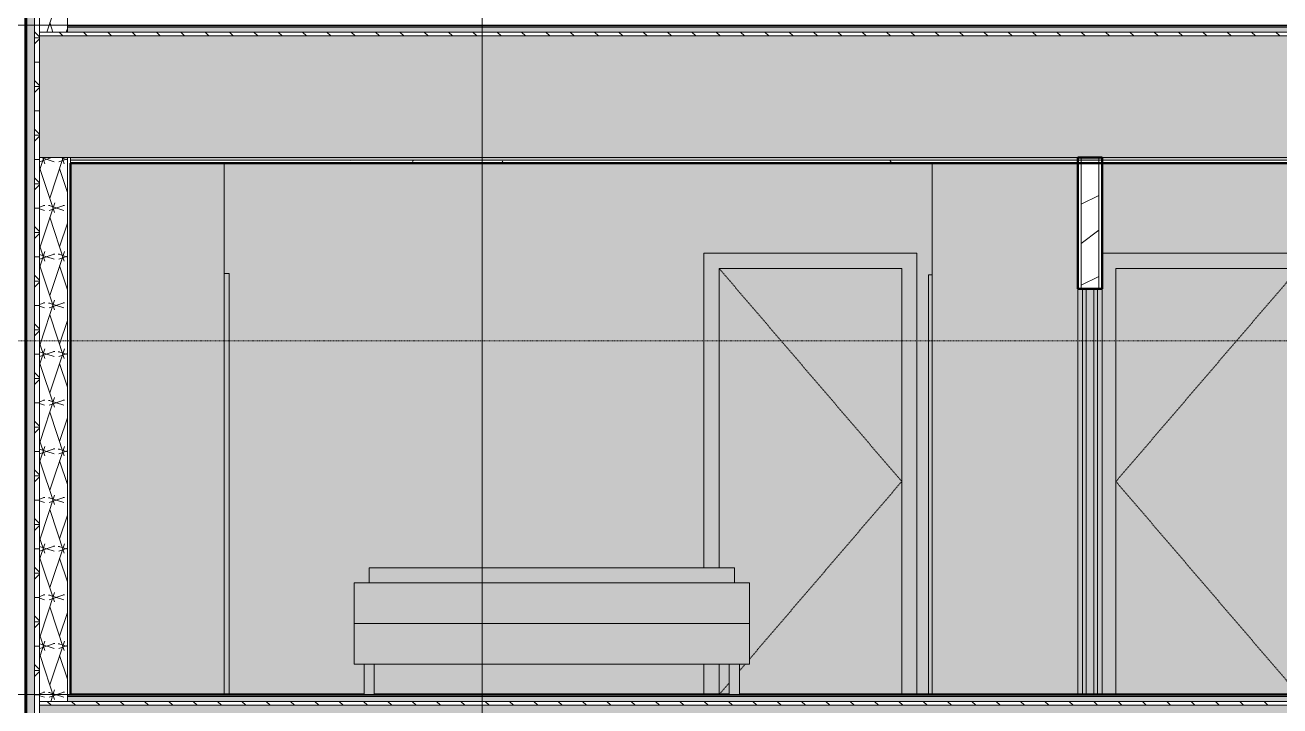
# Model space of a CAD drawing. Header units: inches. Extents: x 1814 to 6957, y -360 to 681.
# Drawn here: x 4886.1 to 5133.5, y 133.7 to 268 of the extents above; entities that cross this region are included whole.
import ezdxf

# ---------------------------------------------------------------- set-up
doc = ezdxf.new("R2010")
doc.units = ezdxf.units.IN
doc.header["$MEASUREMENT"] = 0
for name, pattern in [('Aligning Line 1_8_', [0.25, 0.125, -0.125]), ('Dash 1_16_', [0.125, 0.0625, -0.0625]), ('Grid Line 1_2_', [0.875, 0.5, -0.125, 0.125, -0.125])]:
    doc.linetypes.add(name, pattern=pattern)
for name, color, linetype, lineweight in [('0-4', 7, 'Continuous', 13), ('0-7', 50, 'Continuous', 5), ('A-DOOR-1', 135, 'Continuous', 13), ('A-DOOR-2', 250, 'Dash 1_16_', 9), ('A-DOOR-3', 45, 'Continuous', 13), ('A-DOOR-4', 250, 'Continuous', 9), ('A-DOOR-7', 130, 'Continuous', 20), ('A-DOOR-8', 30, 'Continuous', 9), ('A-DOOR-FRAM-1', 135, 'Continuous', 13), ('A-DOOR-FRAM-2', 250, 'Continuous', 9), ('A-FLOR-7', 192, 'Continuous', 5), ('A-FLOR-8', 192, 'Continuous', 50), ('A-FLOR-LEVL-1', 51, 'Grid Line 1_2_', 9), ('A-FLOR-MCUT', 51, 'Continuous', 13), ('A-FLOR-PATT-2', 8, 'Continuous', 9), ('A-WALL', 113, 'Continuous', 13), ('A-WALL-1', 50, 'Continuous', 5), ('A-WALL-2', 10, 'Continuous', 13), ('A-WALL-3', 7, 'Continuous', 13), ('A-WALL-4', 113, 'Continuous', 5), ('A-WALL-6', 113, 'Continuous', 50), ('A-WALL-7', 8, 'Continuous', 5), ('A-WALL-8', 90, 'Continuous', 50), ('A-WALL-PATT-4', 111, 'Continuous', 9), ('A-WALL-PATT-5', 55, 'Continuous', 9), ('G-ANNO-SYMB', 111, 'Aligning Line 1_8_', 9), ('G-ANNO-SYMB-3', 111, 'Continuous', 9), ('I-FURN-1', 170, 'Continuous', 9), ('I-FURN-2', 250, 'Continuous', 9)]:
    doc.layers.add(name, color=color, linetype=linetype, lineweight=lineweight)
pattern_1 = [(0, (7058.028, 68.768), (15.36, 3.84), [1.267, -10.253, 1.267, -10.253, -61.44]), (0, (7058.028, 68.768), (15.36, 3.84), [-23.04, 1.267, -21.773, 1.267, -10.253, -26.88]), (0, (7058.028, 68.768), (15.36, 3.84), [-57.6, 1.267, -6.413, 1.267, -17.933]), (120, (7063.788, 70.688), (-11.0055376, 11.38215), [1.267, -10.253, 1.267, -10.253, -61.44]), (120, (7063.788, 70.688), (-11.0055376, 11.38215), [-23.04, 1.267, -21.773, 1.267, -10.253, -26.88]), (120, (7063.788, 70.688), (-11.0055376, 11.38215), [-57.6, 1.267, -6.413, 1.267, -17.933]), (240, (7065.708, 78.368), (-4.3544624, -15.22215), [1.267, -10.253, 1.267, -10.253, -61.44]), (240, (7065.708, 78.368), (-4.3544624, -15.22215), [-23.04, 1.267, -21.773, 1.267, -10.253, -26.88]), (240, (7065.708, 78.368), (-4.3544624, -15.22215), [-57.6, 1.267, -6.413, 1.267, -17.933])]
pattern_2 = [(0, (7058.028, 68.768), (0, 4.798), []), (315, (7058.028, 68.768), (4.7984266, 0), [6.786, -6.786]), (45, (7058.028, 68.768), (4.7984266, 0), [6.786, -6.786])]

# ---------------------------------------------------------------- blocks, each defined once
blk = doc.blocks.new('CTR - 2nd Phase_rvt-2-SECTION _ CENTER LOOKING EAST')
at = {"layer": 'A-FLOR-LEVL-1'}
for p, q in [((-4168.71, 268), (-1814.21, 268)), ((-4168.71, 136), (-1814.21, 136))]:
    blk.add_line(p, q, dxfattribs=at)
blk = doc.blocks.new('Single-Flush - 36_ x 84_-V37-SECTION _ CENTER LOOKING EAST')
at = {"layer": 'A-DOOR-1'}
h = blk.add_hatch(color=256, dxfattribs=at)
h.paths.add_polyline_path([(-3723.96, 136), (-3721.96, 136), (-3721.96, 142), (-3723.96, 142), (-3723.96, 137.31)], flags=0)
h.paths.add_polyline_path([(-3719.96, 136), (-3687.96, 136), (-3687.96, 220), (-3723.96, 220), (-3723.96, 161), (-3720.96, 161), (-3720.96, 158), (-3717.96, 158), (-3717.96, 142), (-3719.96, 142), (-3719.96, 137.31)], flags=0)
at = {"layer": 'A-DOOR-FRAM-1'}
h = blk.add_hatch(color=256, dxfattribs=at)
h.paths.add_polyline_path([(-3726.96, 136), (-3723.96, 136), (-3723.96, 142), (-3726.96, 142), (-3726.96, 137.31)], flags=0)
h.paths.add_polyline_path([(-3684.96, 136), (-3684.96, 223), (-3726.96, 223), (-3726.96, 161), (-3723.96, 161), (-3723.96, 220), (-3687.96, 220), (-3687.96, 136)], flags=0)
at = {"layer": 'A-DOOR-2'}
for p, q in [((-3723.96, 220), (-3687.96, 178)), ((-3717.93, 143.04), (-3687.96, 178)), ((-3719.96, 140.67), (-3718.82, 142)), ((-3723.96, 136), (-3721.96, 138.33))]:
    blk.add_line(p, q, dxfattribs=at)
at = {"layer": 'A-DOOR-FRAM-2'}
for p, q in [((-3726.96, 223), (-3726.96, 161)), ((-3684.96, 223), (-3726.96, 223)), ((-3684.96, 136), (-3684.96, 223)), ((-3723.96, 161), (-3723.96, 220)), ((-3723.96, 220), (-3687.96, 220)), ((-3687.96, 220), (-3687.96, 136)), ((-3726.96, 142), (-3726.96, 136)), ((-3723.96, 136), (-3723.96, 142))]:
    blk.add_line(p, q, dxfattribs=at)
blk = doc.blocks.new('Single-Flush - 36_ x 84_-1372839-SECTION _ CENTER LOOKING EAST')
at = {"layer": 'A-DOOR-1'}
blk.add_hatch(color=256, dxfattribs=at).paths.add_polyline_path([(-3645.72, 268), (-3609.72, 268), (-3609.72, 352), (-3645.72, 352), (-3645.72, 316)], flags=0)
at = {"layer": 'A-DOOR-FRAM-1'}
blk.add_hatch(color=256, dxfattribs=at).paths.add_polyline_path([(-3648.46, 268), (-3645.72, 268), (-3645.72, 352), (-3609.72, 352), (-3609.72, 268), (-3606.72, 268), (-3606.72, 355), (-3648.46, 355), (-3648.46, 268.88)], flags=0)
at = {"layer": 'A-DOOR-2'}
for p in [(-3609.72, 352), (-3609.72, 268)]:
    blk.add_line(p, (-3645.72, 310), dxfattribs=at)
at = {"layer": 'A-DOOR-FRAM-2'}
for p, q in [((-3606.72, 355), (-3648.46, 355)), ((-3606.72, 268), (-3606.72, 355)), ((-3645.72, 268), (-3645.72, 352)), ((-3645.72, 352), (-3609.72, 352)), ((-3609.72, 352), (-3609.72, 268))]:
    blk.add_line(p, q, dxfattribs=at)
blk = doc.blocks.new('FOLDING_SLIDING CLOSET - 42_ x 80_-1372832-SECTION _ CENTER LOOKING EAST')
at = {"layer": 'A-DOOR-3'}
blk.add_hatch(color=256, dxfattribs=at).paths.add_polyline_path([(-3681.96, 268), (-3681.96, 350.75), (-3682.71, 350.75), (-3682.71, 268)], flags=0)
at = {"layer": 'A-DOOR-4'}
for p, q in [((-3682.71, 350.75), (-3681.96, 350.75)), ((-3682.71, 268), (-3682.71, 350.75))]:
    blk.add_line(p, q, dxfattribs=at)
blk = doc.blocks.new('Bed-Standard - King 78_ x 80_-1242963-SECTION _ CENTER LOOKING EAST')
at = {"layer": 'I-FURN-1'}
for points in [[(-3726.18, 292), (-3720.96, 292), (-3720.96, 293), (-3792.96, 293), (-3792.96, 292), (-3726.96, 292)], [(-3726.96, 290), (-3720.96, 290), (-3720.96, 292), (-3792.96, 292), (-3792.96, 290), (-3734.38, 290)], [(-3795.65, 282), (-3794.96, 282), (-3794.96, 290), (-3795.96, 290), (-3795.96, 282), (-3795.83, 282)], [(-3718.96, 282), (-3718.96, 290), (-3794.96, 290), (-3794.96, 282), (-3723.96, 282)], [(-3718.71, 282), (-3717.96, 282), (-3717.96, 290), (-3718.96, 290), (-3718.96, 282)], [(-3795.96, 274), (-3794.96, 274), (-3794.96, 282), (-3795.96, 282), (-3795.96, 274.86)], [(-3768.14, 274), (-3718.96, 274), (-3718.96, 282), (-3794.96, 282), (-3794.96, 274), (-3785.03, 274)], [(-3718.04, 274), (-3717.96, 274), (-3717.96, 282), (-3718.96, 282), (-3718.96, 274), (-3718.1, 274)], [(-3792.2, 268), (-3791.96, 268), (-3791.96, 274), (-3793.96, 274), (-3793.96, 268), (-3792.34, 268)], [(-3721.96, 268), (-3719.96, 268), (-3719.96, 274), (-3721.96, 274), (-3721.96, 269.13)]]:
    blk.add_hatch(color=256, dxfattribs=at).paths.add_polyline_path(points, flags=0)
at = {"layer": 'I-FURN-2'}
for p, q in [((-3720.96, 293), (-3792.96, 293)), ((-3792.96, 292), (-3792.96, 293)), ((-3792.96, 290), (-3792.96, 292)), ((-3720.96, 293), (-3720.96, 292)), ((-3720.96, 292), (-3720.96, 290)), ((-3795.96, 290), (-3795.96, 282)), ((-3795.96, 290), (-3794.96, 290)), ((-3794.96, 290), (-3718.96, 290)), ((-3718.96, 290), (-3717.96, 290)), ((-3717.96, 282), (-3717.96, 290)), ((-3795.96, 282), (-3795.96, 274)), ((-3795.96, 282), (-3794.96, 282)), ((-3794.96, 282), (-3795.96, 282)), ((-3794.96, 282), (-3718.96, 282)), ((-3718.96, 282), (-3794.96, 282)), ((-3718.96, 282), (-3717.96, 282)), ((-3717.96, 282), (-3718.96, 282)), ((-3717.96, 274), (-3717.96, 282)), ((-3794.96, 274), (-3795.96, 274)), ((-3718.96, 274), (-3794.96, 274)), ((-3793.96, 274), (-3793.96, 268)), ((-3791.96, 268), (-3791.96, 274)), ((-3721.96, 274), (-3721.96, 268)), ((-3719.96, 268), (-3719.96, 274)), ((-3717.96, 274), (-3718.96, 274)), ((-3791.96, 268), (-3793.96, 268)), ((-3719.96, 268), (-3721.96, 268))]:
    blk.add_line(p, q, dxfattribs=at)
blk = doc.blocks.new('Pocket_Door_2385 - 34_ x 80_-1722045-SECTION _ CENTER LOOKING EAST')
at = {"layer": 'A-DOOR-8'}
blk.add_hatch(color=256, dxfattribs=at).paths.add_polyline_path([(-3650.09, 268), (-3650.09, 348), (-3651.59, 348), (-3651.59, 268)], flags=0)
at = {"layer": 'A-DOOR-7'}
for p, q in [((-3650.09, 348), (-3651.59, 348)), ((-3651.59, 348), (-3651.59, 268)), ((-3650.09, 268), (-3650.09, 348)), ((-3651.59, 268), (-3650.09, 268))]:
    blk.add_line(p, q, dxfattribs=at)
blk = doc.blocks.new('Single-Flush - 30_ x 80_-1421383-SECTION _ CENTER LOOKING EAST')
at = {"layer": 'A-DOOR-FRAM-1'}
blk.add_hatch(color=256, dxfattribs=at).paths.add_polyline_path([(-3820.57, 136), (-3820.57, 219), (-3821.57, 219), (-3821.57, 136)], flags=0)
at = {"layer": 'A-DOOR-FRAM-2'}
for p, q in [((-3821.57, 219), (-3820.57, 219)), ((-3820.57, 219), (-3820.57, 136))]:
    blk.add_line(p, q, dxfattribs=at)
blk = doc.blocks.new('CTR - 1st Phase - Unit Layouts_rvt-2-SECTION _ CENTER LOOKING EAST')
at = {"layer": 'A-WALL-1'}
blk.add_hatch(color=256, dxfattribs=at).paths.add_polyline_path([(-3677.21, 136), (-3677.21, 240.75), (-3681.96, 240.75), (-3681.96, 136)], flags=0)
at = {"layer": 'A-WALL-2'}
for points in [[(-3851.85, 136), (-3821.57, 136), (-3821.57, 240.75), (-3851.85, 240.75), (-3851.85, 136.41)], [(-3666.84, 136), (-3653.21, 136), (-3653.21, 240.75), (-3677.21, 240.75), (-3677.21, 136)]]:
    blk.add_hatch(color=256, dxfattribs=at).paths.add_polyline_path(points, flags=0)
h = blk.add_hatch(color=256, dxfattribs=at)
h.paths.add_polyline_path([(-3820.57, 136), (-3793.96, 136), (-3793.96, 142), (-3795.96, 142), (-3795.96, 158), (-3792.96, 158), (-3792.96, 161), (-3726.96, 161), (-3726.96, 223), (-3684.96, 223), (-3684.96, 136), (-3682.71, 136), (-3682.71, 218.75), (-3681.96, 218.75), (-3681.96, 240.75), (-3821.57, 240.75), (-3821.57, 219), (-3820.57, 219), (-3820.57, 156.85)], flags=0)
h.paths.add_polyline_path([(-3791.96, 136), (-3726.96, 136), (-3726.96, 142), (-3791.96, 142), (-3791.96, 137.31)], flags=0)
h = blk.add_hatch(color=256, dxfattribs=at)
h.paths.add_polyline_path([(-3599.31, 136), (-3540.61, 136), (-3539.76, 143.83), (-3540.32, 144.15), (-3541.68, 145.41), (-3542.63, 146.81), (-3543.26, 148.48), (-3543.47, 150.25), (-3528.47, 150.25), (-3528.74, 148.33), (-3529.42, 146.63), (-3530.43, 145.21), (-3531.77, 144.05), (-3532.19, 143.83), (-3531.34, 136), (-3519.97, 136), (-3519.97, 240.75), (-3648.46, 240.75), (-3648.46, 223), (-3606.72, 223), (-3606.72, 136)], flags=0)
h.paths.add_polyline_path([(-3539.81, 150.5), (-3543.47, 150.5), (-3543.47, 150.75), (-3543.76, 150.75), (-3544.18, 150.84), (-3544.53, 151.11), (-3544.73, 151.49), (-3545.09, 153.25), (-3545.47, 161.75), (-3545.8, 161.77), (-3545.94, 161.92), (-3545.94, 162.16), (-3545.78, 163.46), (-3545.76, 163.52), (-3545.51, 163.71), (-3545.34, 163.75), (-3526.44, 163.71), (-3526.37, 163.69), (-3526.17, 163.46), (-3526.11, 163.29), (-3526.01, 161.92), (-3526.15, 161.77), (-3526.25, 161.75), (-3526.47, 161.75), (-3526.86, 153.25), (-3527.22, 151.49), (-3527.42, 151.11), (-3527.76, 150.84), (-3528.19, 150.75), (-3528.47, 150.75), (-3528.47, 150.5), (-3539.71, 150.5)], flags=0)
at = {"layer": 'A-WALL-7'}
for points in [[(-3653.21, 136), (-3652.34, 136), (-3652.34, 216), (-3653.21, 216), (-3653.21, 144.51)], [(-3649.34, 136), (-3648.46, 136), (-3648.46, 216), (-3649.34, 216), (-3649.34, 137.86)]]:
    blk.add_hatch(color=256, dxfattribs=at).paths.add_polyline_path(points, flags=0)
h = blk.add_hatch(color=256, dxfattribs=at)
h.paths.add_polyline_path([(-3649.34, 136), (-3649.34, 216), (-3650.09, 216), (-3650.09, 136)], flags=0)
h.paths.add_polyline_path([(-3652.34, 136), (-3651.59, 136), (-3651.59, 216), (-3652.34, 216), (-3652.34, 143.31)], flags=0)
at = {"layer": 'A-WALL-PATT-5'}
h = blk.add_hatch(dxfattribs=at)
h.set_pattern_fill('FP_55', color=256, style=0, pattern_type=2)
h.set_pattern_definition([(216.87, (-1682.499, 84.761), (47.980943, 31.9870857), [7.997, -71.971]), (206.565, (-1672.903, 79.963), (-15.993714, -15.994133), [17.881, -17.881]), (198.435, (-1672.903, 71.967), (-31.98674, -15.99388), [10.115, -40.461])])
h.paths.add_polyline_path([(-3650.09, 216), (-3649.09, 216), (-3649.09, 240.75), (-3652.59, 240.75), (-3652.59, 216), (-3651.59, 216)], flags=0)
at = {"layer": 'A-WALL-3'}
for p, q in [((-3821.57, 136), (-3821.57, 240.75)), ((-3681.96, 136), (-3681.96, 240.75)), ((-3652.59, 241.87), (-3652.59, 216)), ((-3649.09, 241.87), (-3649.09, 216)), ((-3653.21, 136), (-3653.21, 216)), ((-3652.34, 216), (-3652.34, 136)), ((-3649.34, 216), (-3649.34, 136)), ((-3648.46, 216), (-3648.46, 136))]:
    blk.add_line(p, q, dxfattribs=at)
at = {"layer": 'A-WALL-8'}
for p, q in [((-3648.46, 241.87), (-3653.21, 241.87)), ((-3653.21, 241.87), (-3653.21, 216)), ((-3648.46, 216), (-3648.46, 241.87)), ((-3653.21, 216), (-3648.46, 216))]:
    blk.add_line(p, q, dxfattribs=at)
at = {"layer": '0-4'}
for name, p in [('Single-Flush - 36_ x 84_-V37-SECTION _ CENTER LOOKING EAST', (0, 0)), ('Single-Flush - 36_ x 84_-1372839-SECTION _ CENTER LOOKING EAST', (0, -132)), ('Single-Flush - 30_ x 80_-1421383-SECTION _ CENTER LOOKING EAST', (0, 0)), ('FOLDING_SLIDING CLOSET - 42_ x 80_-1372832-SECTION _ CENTER LOOKING EAST', (0, -132)), ('Pocket_Door_2385 - 34_ x 80_-1722045-SECTION _ CENTER LOOKING EAST', (0, -132)), ('Bed-Standard - King 78_ x 80_-1242963-SECTION _ CENTER LOOKING EAST', (0, -132))]:
    blk.add_blockref(name, p, dxfattribs=at)
blk = doc.blocks.new('CTR - 1st Phase - Common Walls_rvt-2-SECTION _ CENTER LOOKING EAST')
at = {"layer": 'A-FLOR-LEVL-1'}
for p, q in [((-4168.71, 268), (-1814.21, 268)), ((-4168.71, 136), (-1814.21, 136))]:
    blk.add_line(p, q, dxfattribs=at)
blk = doc.blocks.new('CTR - 1st Phase -Stairs _ Elevators_rvt-2-SECTION _ CENTER LOOKING EAST')
at = {"layer": 'A-FLOR-LEVL-1'}
for p, q in [((-4168.71, 268), (-1814.21, 268)), ((-4168.71, 136), (-1814.21, 136))]:
    blk.add_line(p, q, dxfattribs=at)

msp = doc.modelspace()

# ---------------------------------------------------------------- hatches: boundary and pattern name
at = {"layer": 'A-FLOR-7'}
for points in [[(4894.45, 267.62), (5267.7, 267.62), (5267.7, 267.87), (4894.45, 267.87)], [(5239.6, 241.87), (5267.7, 241.87), (5267.7, 265.87), (4888.95, 265.87), (4888.96, 241.87), (5215.15, 241.87)], [(5215.15, 241.37), (5226.95, 241.37), (5226.95, 241.87), (4895.08, 241.87), (4895.08, 241.37), (5159.6, 241.37)], [(4888.95, 109.87), (5267.7, 109.87), (5267.7, 133.87), (4888.95, 133.87), (4888.95, 114.39)], [(4894.45, 135.62), (5267.7, 135.62), (5267.7, 135.87), (4894.45, 135.87)]]:
    msp.add_hatch(color=256, dxfattribs=at).paths.add_polyline_path(points, flags=0)
at = {"layer": 'A-FLOR-PATT-2'}
h = msp.add_hatch(dxfattribs=at)
h.set_pattern_fill('FP_53', color=256, style=0, pattern_type=2)
h.set_pattern_definition(pattern_1)
h.paths.add_polyline_path([(4894.45, 266.62), (5267.7, 266.62), (5267.7, 267.62), (4894.45, 267.62)], flags=0)
h = msp.add_hatch(dxfattribs=at)
h.set_pattern_fill('FP_54', color=256, style=0, pattern_type=2)
h.set_pattern_definition(pattern_2)
h.paths.add_polyline_path([(5267.7, 265.87), (5267.7, 266.62), (4888.95, 266.62), (4888.95, 265.87), (5265.8, 265.87)], flags=0)
h = msp.add_hatch(dxfattribs=at)
h.set_pattern_fill('FP_52', color=256, style=0, pattern_type=2)
h.set_pattern_definition([(0, (7058.028, 68.768), (30.72, 7.68), [1.267, -21.773, 1.267, -21.773, -122.88]), (0, (7058.028, 68.768), (30.72, 7.68), [-46.08, 1.267, -44.813, 1.267, -21.773, -53.76]), (0, (7058.028, 68.768), (30.72, 7.68), [-115.2, 1.267, -14.093, 1.267, -37.133]), (120, (7069.548, 72.608), (-22.011075, 22.7643), [1.267, -21.773, 1.267, -21.773, -122.88]), (120, (7069.548, 72.608), (-22.011075, 22.7643), [-46.08, 1.267, -44.813, 1.267, -21.773, -53.76]), (120, (7069.548, 72.608), (-22.011075, 22.7643), [-115.2, 1.267, -14.093, 1.267, -37.133]), (240, (7073.388, 87.968), (-8.708925, -30.4443), [1.267, -21.773, 1.267, -21.773, -122.88]), (240, (7073.388, 87.968), (-8.708925, -30.4443), [-46.08, 1.267, -44.813, 1.267, -21.773, -53.76]), (240, (7073.388, 87.968), (-8.708925, -30.4443), [-115.2, 1.267, -14.093, 1.267, -37.133])])
h.paths.add_polyline_path([(5145.11, 240.75), (5226.95, 240.75), (5226.95, 241.37), (4895.08, 241.37), (4895.08, 240.75), (5145.08, 240.75)], flags=0)
h = msp.add_hatch(dxfattribs=at)
h.set_pattern_fill('FP_54', color=256, style=0, pattern_type=2)
h.set_pattern_definition(pattern_2)
h.paths.add_polyline_path([(5267.7, 133.87), (5267.7, 134.62), (4888.95, 134.62), (4888.95, 133.87), (5265.8, 133.87)], flags=0)
h = msp.add_hatch(dxfattribs=at)
h.set_pattern_fill('FP_53', color=256, style=0, pattern_type=2)
h.set_pattern_definition(pattern_1)
h.paths.add_polyline_path([(5137.2, 134.62), (5267.7, 134.62), (5267.7, 135.62), (4894.45, 135.62), (4894.48, 134.62), (5135.17, 134.62)], flags=0)
at = {"layer": 'A-WALL-4'}
for points in [[(4886.45, 109.75), (4886.45, 109.75), (4886.45, 350.5), (4886.2, 350.5), (4886.2, 109.75), (4886.45, 109.75)], [(4887.95, 109.87), (4887.95, 350.5), (4886.45, 350.5), (4886.45, 109.87)]]:
    msp.add_hatch(color=256, dxfattribs=at).paths.add_polyline_path(points, flags=0)
at = {"layer": 'A-WALL-PATT-4'}
h = msp.add_hatch(dxfattribs=at)
h.set_pattern_fill('FP_54', color=256, style=0, pattern_type=2)
h.set_pattern_definition(pattern_2)
h.paths.add_polyline_path([(4887.95, 109.87), (4888.95, 109.87), (4888.95, 350.5), (4887.95, 350.5), (4887.95, 114.39)], flags=0)
h = msp.add_hatch(dxfattribs=at)
h.set_pattern_fill('FP_58', color=256, style=0, pattern_type=2)
h.set_pattern_definition([(161.57, (7058.508, 69.248), (-3.8399538, -1.544e-05), [0, -27.322, 3.034, 0]), (18.43, (7057.548, 69.248), (-3.8399538, 1.544e-05), [0, -27.322, 3.034, 0]), (108.43, (7058.508, 69.248), (1.919622, -9.6005246), [9.106, -21.25]), (71.57, (7057.548, 69.248), (1.919622, 9.6005246), [9.106, -21.25])])
h.paths.add_polyline_path([(4890.38, 134.62), (4894.45, 134.62), (4894.44, 241.87), (4888.95, 241.87), (4888.99, 134.62), (4890.14, 134.62)], flags=0)
h.paths.add_polyline_path([(4888.95, 266.62), (4894.45, 266.62), (4894.45, 350.5), (4888.95, 350.5), (4888.95, 268)], flags=0)

# ---------------------------------------------------------------- linework, layer by layer
at = {"layer": 'A-FLOR-8'}
for p, q in [((4895.08, 240.75), (5267.7, 240.75)), ((4952.96, 136), (4895.08, 136)), ((5024.96, 136), (4954.96, 136)), ((5206.31, 136), (5026.96, 136))]:
    msp.add_line(p, q, dxfattribs=at)
at = {"layer": 'A-FLOR-LEVL-1'}
for p, q in [((4578.96, 268), (6931.97, 268)), ((4578.96, 136), (6931.97, 136))]:
    msp.add_line(p, q, dxfattribs=at)
at = {"layer": 'A-FLOR-MCUT'}
for p, q in [((5267.7, 267.87), (4894.45, 267.87)), ((5267.7, 267.62), (4894.45, 267.62)), ((5267.7, 265.87), (4888.95, 265.87)), ((5267.7, 266.62), (4894.45, 266.62)), ((4895.08, 241.87), (4895.08, 240.75)), ((5267.7, 241.87), (4895.08, 241.87)), ((5267.7, 241.37), (4895.08, 241.37)), ((5267.7, 133.87), (4888.95, 133.87)), ((4895.08, 136), (4894.45, 136)), ((5267.7, 135.87), (4894.45, 135.87)), ((5267.7, 135.62), (4894.45, 135.62)), ((5267.7, 134.62), (4894.45, 134.62))]:
    msp.add_line(p, q, dxfattribs=at)
at = {"layer": 'A-WALL'}
for p, q in [((4886.45, 422), (4886.45, 109.87)), ((4887.95, 422), (4887.95, 109.87)), ((4888.95, 422), (4888.95, 109.87)), ((4894.45, 374), (4894.45, 266.62)), ((4888.95, 266.62), (4894.45, 266.62)), ((4895.08, 241.87), (4888.95, 241.87)), ((4894.45, 241.87), (4894.45, 134.62)), ((4888.95, 134.62), (4894.45, 134.62))]:
    msp.add_line(p, q, dxfattribs=at)
at = {"layer": 'A-WALL-6'}
for p, q in [((4886.2, 418.54), (4886.2, 109.75)), ((4895.08, 136), (4895.08, 240.75))]:
    msp.add_line(p, q, dxfattribs=at)
at = {"layer": 'G-ANNO-SYMB'}
msp.add_line((6835.98, 205.76), (4674.88, 205.76), dxfattribs=at)
at = {"layer": 'G-ANNO-SYMB-3'}
msp.add_line((4976.2, -157.31), (4976.2, 464.18), dxfattribs=at)

# ---------------------------------------------------------------- block references
at = {"layer": '0-7'}
for name in ['CTR - 2nd Phase_rvt-2-SECTION _ CENTER LOOKING EAST', 'CTR - 1st Phase - Common Walls_rvt-2-SECTION _ CENTER LOOKING EAST', 'CTR - 1st Phase -Stairs _ Elevators_rvt-2-SECTION _ CENTER LOOKING EAST', 'CTR - 1st Phase - Unit Layouts_rvt-2-SECTION _ CENTER LOOKING EAST']:
    msp.add_blockref(name, (8746.92, 0), dxfattribs=at)

doc.saveas('drawing.dxf')
